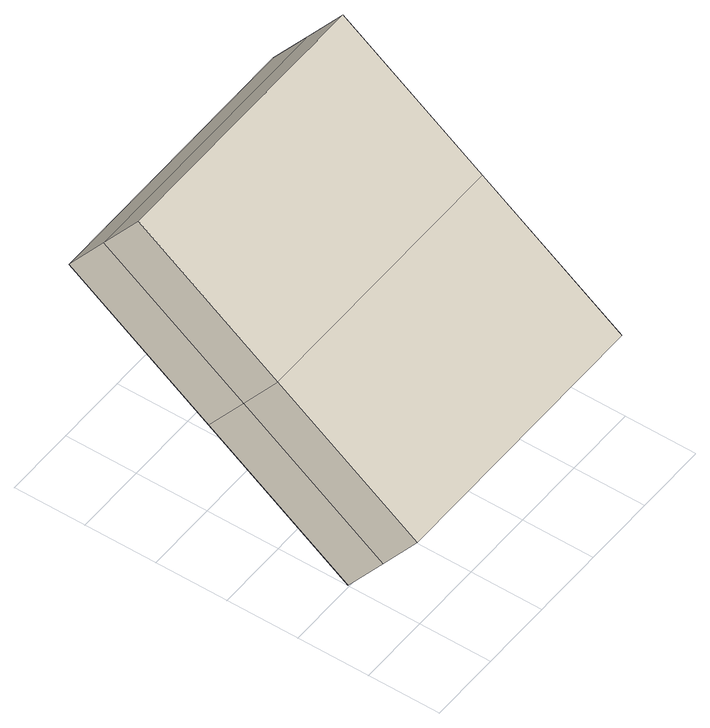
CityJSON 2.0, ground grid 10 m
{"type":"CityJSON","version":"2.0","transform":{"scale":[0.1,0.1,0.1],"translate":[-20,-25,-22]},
"CityObjects":{
"building1":{"type":"Building","geometry":[{"type":"Solid","lod":"1","boundaries":[[[[0,1,2,3]],[[4,5,1,0]],[[6,7,8,9]],[[7,10,11,8]],[[2,12,13,3]],[[12,6,9,13]],[[1,14,12,2]],[[5,15,14,1]],[[14,7,6,12]],[[15,10,7,14]],[[4,16,15,5]],[[16,11,10,15]],[[0,17,16,4]],[[3,13,17,0]],[[17,8,11,16]],[[13,9,8,17]]]]}]}
},
"vertices":[
[1,299,153],[399,299,153],[399,102,8],[1,102,8],[1,496,298],[399,496,298],[399,4,142],[399,201,287],[1,201,287],[1,4,142],[399,398,432],[1,398,432],[399,53,75],[1,53,75],[399,250,220],[399,447,365],[1,447,365],[1,250,220]
]}
